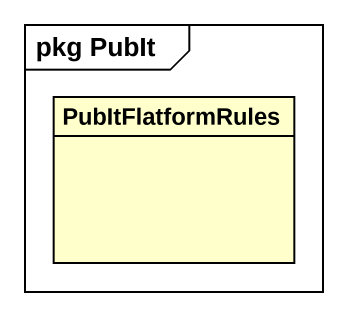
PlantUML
@startuml
mainframe pkg PubIt
hide circle
hide empty members
class PubItFlatformRules
@enduml
